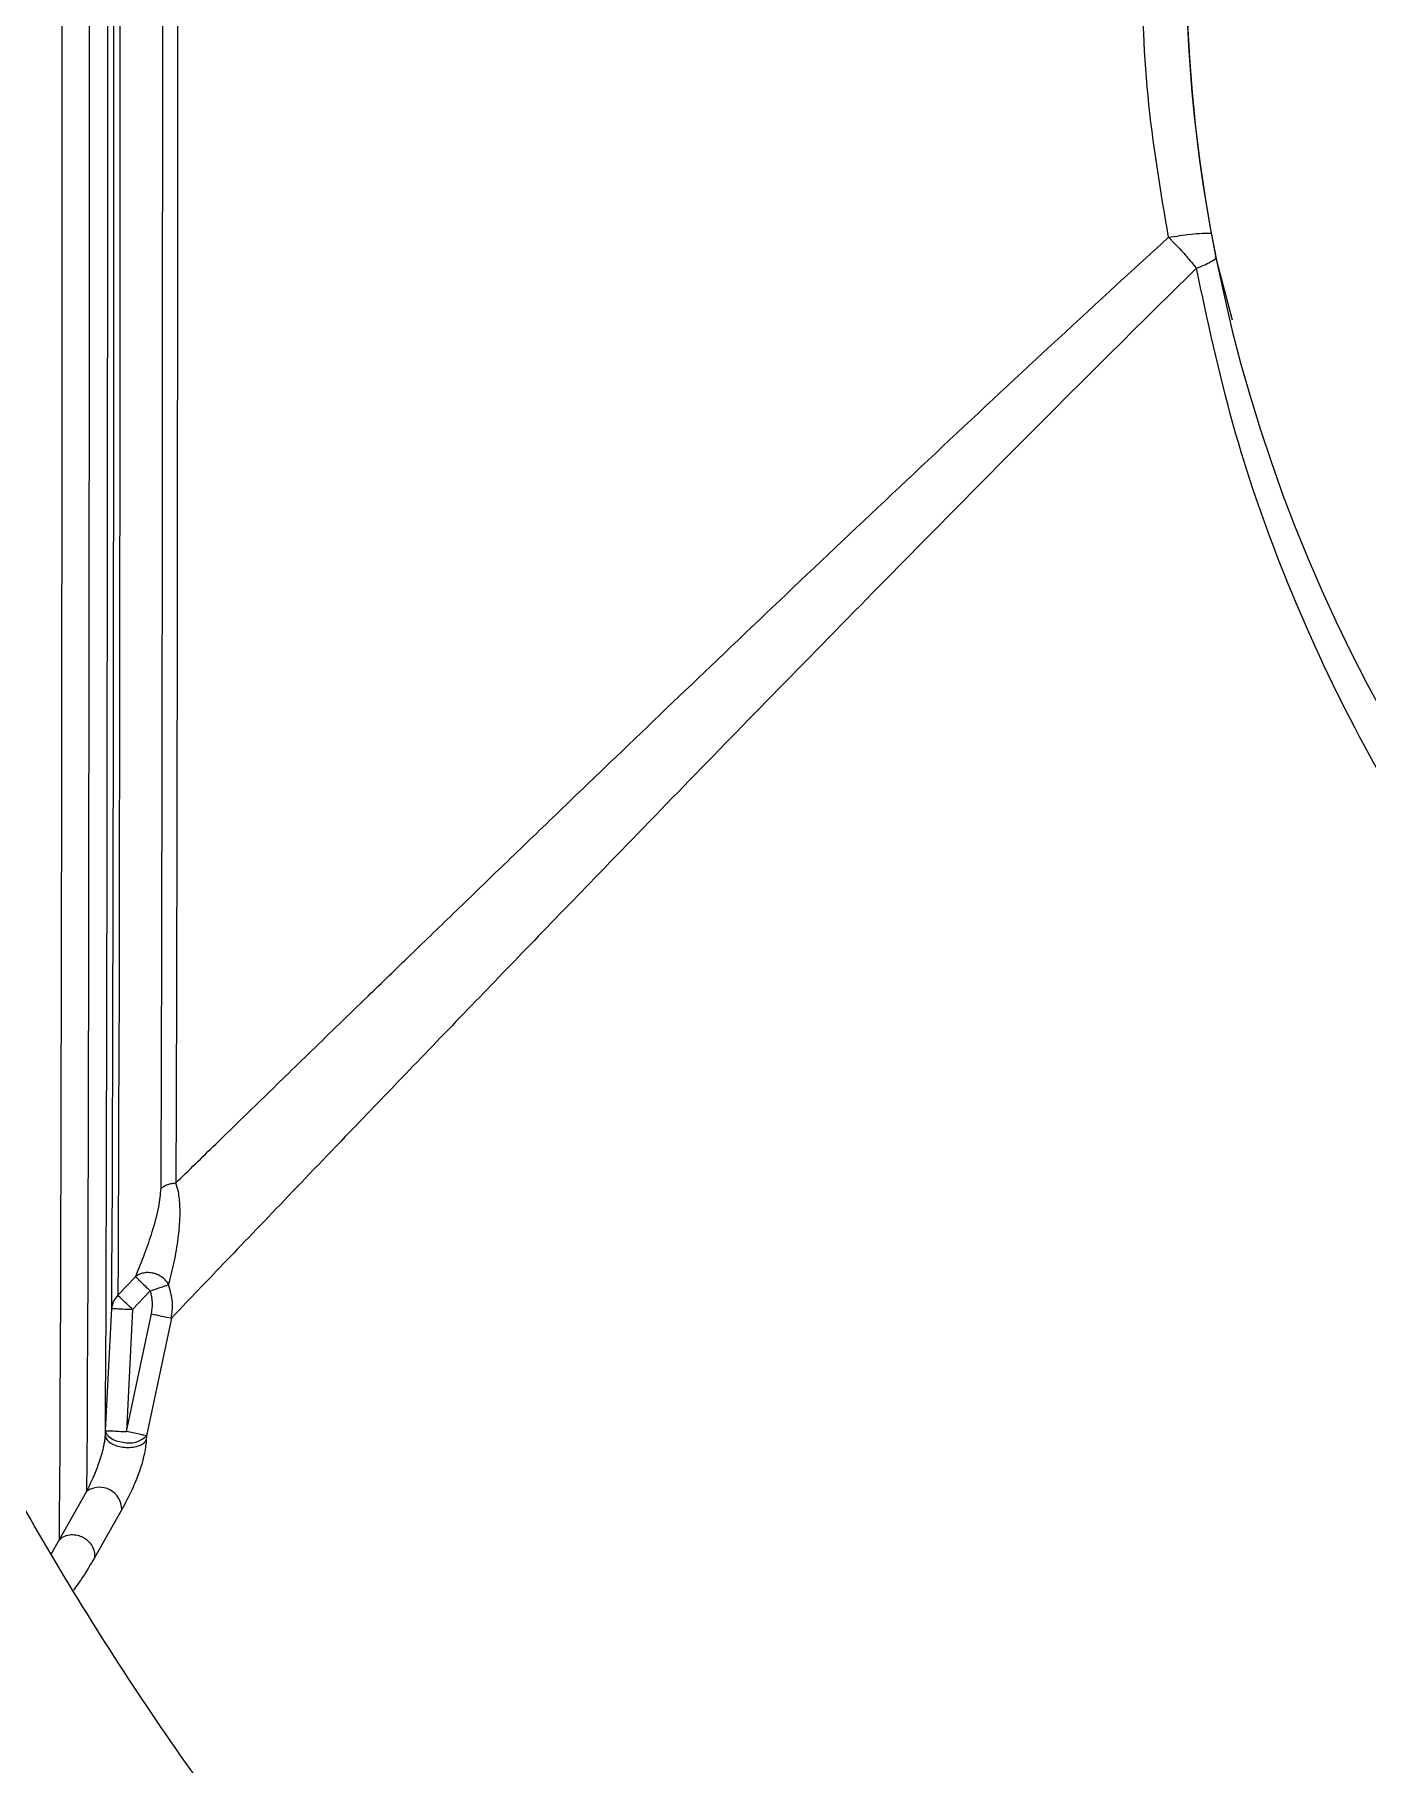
# Model space of a CAD drawing. Header units: millimetres. Extents: x 2126 to 3741, y 477 to 1658.
# Drawn here: x 2402.3 to 2466, y 802.7 to 885.4 of the extents above; entities that cross this region are included whole.
import ezdxf

# ---------------------------------------------------------------- set-up
doc = ezdxf.new("R2010")
doc.units = ezdxf.units.MM

msp = doc.modelspace()

# ---------------------------------------------------------------- linework, layer by layer
at = {"color": 7, "linetype": 'Continuous', "lineweight": 25}
for p, q in [((2456.53, 875.692), (2456.833, 875.382)), ((2459.587, 871.736), (2458.769, 874.81)), ((2458.769, 874.81), (2458.769, 874.81)), ((2406.299, 825.116), (2407.143, 826.002)), ((2407.849, 825.329), (2407.004, 824.442)), ((2405.714, 818.65), (2406.007, 824.492)), ((2407.004, 824.442), (2406.711, 818.6)), ((2406.711, 818.6), (2407.904, 824.23)), ((2408.856, 824.024), (2407.665, 818.403)), ((2405.701, 818.418), (2405.714, 818.65)), ((2407.665, 818.403), (2407.652, 818.171)), ((2403.505, 813.451), (2404.821, 815.758)), ((2406.488, 814.88), (2405.182, 812.567)), ((2403.114, 812.746), (2403.505, 813.451))]:
    msp.add_line(p, q, dxfattribs=at)
at = {"color": 7, "linetype": 'Continuous', "lineweight": 25, "flags": 128}
for points in [[(2405.701, 818.418), (2405.712, 820.046), (2405.722, 822.018), (2405.732, 824.324), (2405.741, 826.953), (2405.751, 829.891), (2405.759, 833.124), (2405.767, 836.636), (2405.775, 840.409), (2405.782, 844.425), (2405.789, 848.664), (2405.794, 853.105), (2405.8, 857.726), (2405.804, 862.503), (2405.808, 867.414), (2405.811, 872.433), (2405.813, 877.536), (2405.814, 882.698), (2405.815, 887.893)], [(2406.007, 824.492), (2406.017, 826.153), (2406.027, 828.149), (2406.036, 830.469), (2406.045, 833.101), (2406.054, 836.03), (2406.062, 839.242), (2406.069, 842.719), (2406.076, 846.443), (2406.083, 850.394), (2406.089, 854.551), (2406.094, 858.893), (2406.098, 863.395), (2406.102, 868.035), (2406.105, 872.788), (2406.107, 877.628), (2406.108, 882.531), (2406.109, 887.469)], [(2406.399, 887.487), (2406.398, 882.596), (2406.397, 877.741), (2406.395, 872.947), (2406.392, 868.24), (2406.388, 863.645), (2406.384, 859.186), (2406.379, 854.886), (2406.373, 850.769), (2406.367, 846.856), (2406.36, 843.168), (2406.353, 839.725), (2406.345, 836.544), (2406.336, 833.642), (2406.327, 831.036), (2406.318, 828.738), (2406.308, 826.762), (2406.299, 825.116)], [(2403.505, 813.451), (2403.516, 814.566), (2403.527, 816.028), (2403.537, 817.83), (2403.547, 819.964), (2403.557, 822.419), (2403.567, 825.186), (2403.576, 828.249), (2403.585, 831.596), (2403.593, 835.211), (2403.6, 839.078), (2403.607, 843.177), (2403.614, 847.49), (2403.62, 851.998), (2403.625, 856.679), (2403.629, 861.511), (2403.633, 866.472), (2403.636, 871.54), (2403.638, 876.69), (2403.639, 881.899), (2403.64, 887.142)], [(2404.821, 815.758), (2404.832, 817.173), (2404.842, 818.922), (2404.852, 820.997), (2404.862, 823.388), (2404.872, 826.084), (2404.881, 829.073), (2404.889, 832.341), (2404.897, 835.873), (2404.905, 839.652), (2404.912, 843.661), (2404.918, 847.882), (2404.924, 852.294), (2404.929, 856.878), (2404.933, 861.612), (2404.937, 866.474), (2404.94, 871.442), (2404.942, 876.493), (2404.944, 881.604), (2404.944, 886.75)], [(2405.714, 818.65), (2405.727, 818.557), (2405.772, 818.465), (2405.846, 818.378), (2405.947, 818.297), (2406.073, 818.226), (2406.219, 818.167), (2406.381, 818.122), (2406.553, 818.091)]]:
    msp.add_lwpolyline(points, dxfattribs=at)
at = {"color": 7, "linetype": 'Continuous', "lineweight": 25}
for centre, radius, start, end in [((2532.35, 889.329), 75, 158.34145, 191.16149), ((2532.363, 889.329), 75, 160.55137, 242.45778), ((2406.939, 824.437), 0.933, 133.34923, 176.65686), ((2596.71, 1694.526), 890.541, 257.759661, 257.822332), ((2406.827, 819.256), 1.197, 256.77793, 314.49537), ((2405.417, 814.869), 1.071, 0.60321, 123.8212)]:
    msp.add_arc(centre, radius, start, end, dxfattribs=at)
for points, knots in [([(2362.131, 889.762), (2362.156, 887.202), (2362.191, 883.621), (2362.47, 878.352), (2362.805, 873.888), (2363.371, 868.571), (2364.144, 863.002), (2365.154, 857.189), (2366.41, 851.218), (2367.921, 845.142), (2369.691, 839.004), (2371.726, 832.839), (2374.025, 826.675), (2376.59, 820.538), (2379.421, 814.45), (2382.515, 808.431), (2385.869, 802.498), (2389.481, 796.669), (2393.347, 790.959), (2397.461, 785.383), (2401.818, 779.956), (2406.412, 774.69), (2411.237, 769.599), (2416.285, 764.694), (2421.548, 759.987), (2427.018, 755.49), (2432.686, 751.211), (2438.543, 747.163), (2444.58, 743.353), (2450.785, 739.791), (2457.15, 736.486), (2463.663, 733.445), (2470.312, 730.676), (2477.086, 728.186), (2483.974, 725.98), (2490.963, 724.066), (2498.04, 722.447), (2505.194, 721.129), (2512.411, 720.116), (2519.678, 719.412), (2526.982, 719.019), (2534.31, 718.94), (2541.648, 719.177), (2548.983, 719.731), (2556.301, 720.604), (2563.588, 721.794), (2570.83, 723.302), (2578.015, 725.127), (2585.128, 727.267), (2592.155, 729.721), (2599.084, 732.486), (2605.9, 735.559), (2612.591, 738.936), (2619.143, 742.614), (2625.543, 746.587), (2631.778, 750.852), (2637.836, 755.403), (2643.704, 760.235), (2649.371, 765.342), (2654.823, 770.719), (2659.871, 776.166), (2664.523, 781.639), (2668.793, 787.097), (2672.835, 792.722), (2676.643, 798.504), (2680.212, 804.431), (2683.534, 810.494), (2686.604, 816.679), (2689.417, 822.976), (2691.969, 829.37), (2694.255, 835.845), (2696.272, 842.383), (2698.014, 848.957), (2699.479, 855.53), (2700.661, 862.024), (2701.558, 868.314), (2702.141, 873.837), (2702.509, 878.72), (2702.748, 883.544), (2702.866, 889.519), (2702.755, 895.035), (2702.483, 900.305), (2702.146, 904.769), (2701.581, 910.085), (2700.808, 915.654), (2699.798, 921.468), (2698.541, 927.439), (2697.031, 933.515), (2695.26, 939.653), (2693.226, 945.818), (2690.926, 951.982), (2688.361, 958.118), (2685.531, 964.207), (2682.437, 970.226), (2679.082, 976.159), (2675.47, 981.988), (2671.605, 987.698), (2667.491, 993.273), (2663.133, 998.701), (2658.539, 1003.966), (2653.715, 1009.058), (2648.667, 1013.962), (2643.404, 1018.669), (2637.934, 1023.167), (2632.266, 1027.445), (2626.409, 1031.494), (2620.372, 1035.304), (2614.166, 1038.865), (2607.801, 1042.17), (2601.289, 1045.213), (2594.638, 1047.975), (2588.356, 1050.312), (2584.251, 1051.59), (2582.442, 1052.154)], [0, 0, 0, 0, 0.0102074, 0.014274, 0.021037, 0.0280561, 0.0355867, 0.0434511, 0.0515783, 0.0599113, 0.0684099, 0.0770439, 0.085791, 0.0946336, 0.1035582, 0.112554, 0.1216124, 0.1307262, 0.1398897, 0.1490979, 0.1583469, 0.1676331, 0.1769537, 0.1863062, 0.1956884, 0.2050985, 0.2145348, 0.2239961, 0.233481, 0.2429885, 0.2525178, 0.262068, 0.2716385, 0.2812287, 0.2908382, 0.3004664, 0.3101132, 0.3197782, 0.3294613, 0.3391624, 0.3488814, 0.3586183, 0.3683733, 0.3781464, 0.387938, 0.3977483, 0.4075776, 0.4174265, 0.4272956, 0.4371854, 0.4470968, 0.4570307, 0.4669882, 0.4769704, 0.486979, 0.4970156, 0.5070822, 0.5171812, 0.5273154, 0.5374882, 0.5477037, 0.5569145, 0.5661226, 0.5753266, 0.5845258, 0.5937191, 0.6029052, 0.6120821, 0.6212471, 0.6303962, 0.6395236, 0.6486197, 0.6576679, 0.6666375, 0.6754633, 0.6839789, 0.6919633, 0.6976055, 0.7035012, 0.7112199, 0.7214273, 0.7254939, 0.7322569, 0.739276, 0.7468066, 0.754671, 0.7627982, 0.7711312, 0.7796298, 0.7882638, 0.7970109, 0.8058535, 0.8147781, 0.8237739, 0.8328323, 0.8419461, 0.8511096, 0.8603178, 0.8695668, 0.878853, 0.8881736, 0.8975261, 0.9069083, 0.9163184, 0.9257547, 0.935216, 0.9447009, 0.9542084, 0.9637377, 0.9732879, 0.9828584, 0.9924486, 1, 1, 1, 1]), ([(2408.363, 830.221), (2408.369, 831.586), (2408.38, 834.316), (2408.395, 839.723), (2408.409, 845.971), (2408.42, 853.042), (2408.43, 860.78), (2408.437, 869.049), (2408.441, 877.692), (2408.444, 886.552), (2408.443, 895.462), (2408.44, 904.26), (2408.434, 912.78), (2408.426, 920.865), (2408.416, 928.372), (2408.404, 935.135), (2408.39, 941.125), (2408.379, 944.291), (2408.373, 945.874)], [0, 0, 0, 0, 0.0625, 0.125, 0.1875, 0.25, 0.3125, 0.375, 0.4375, 0.5, 0.5625, 0.625, 0.6875, 0.75, 0.8125, 0.875, 0.9375, 1, 1, 1, 1]), ([(2490.403, 745.032), (2489.341, 745.333), (2486.037, 746.269), (2480.585, 748.176), (2474.058, 750.734), (2467.646, 753.619), (2461.358, 756.804), (2455.21, 760.292), (2449.214, 764.077), (2443.385, 768.153), (2437.736, 772.516), (2432.28, 777.16), (2427.031, 782.079), (2422.174, 787.088), (2417.703, 792.143), (2413.604, 797.201), (2409.731, 802.43), (2406.089, 807.817), (2402.686, 813.353), (2399.527, 819.026), (2396.62, 824.823), (2393.97, 830.731), (2391.581, 836.734), (2389.458, 842.817), (2387.606, 848.956), (2386.028, 855.123), (2384.729, 861.268), (2383.717, 867.276), (2383.006, 872.843), (2382.56, 877.689), (2382.283, 882.159), (2382.145, 886.064), (2382.135, 888.663), (2382.131, 889.711)], [0, 0, 0, 0, 0.017078, 0.053144, 0.089298, 0.125545, 0.161888, 0.198335, 0.23489, 0.271563, 0.308361, 0.345297, 0.382382, 0.419634, 0.453214, 0.486783, 0.520336, 0.55387, 0.58738, 0.62086, 0.654303, 0.687696, 0.721023, 0.754256, 0.787351, 0.820228, 0.85273, 0.884498, 0.914491, 0.939551, 0.959781, 0.98378, 1, 1, 1, 1]), ([(2456.53, 875.692), (2456.149, 877.936), (2455.389, 882.413), (2455.276, 887.028), (2455.22, 889.329)], [0, 0, 0, 0, 0.5013366, 1, 1, 1, 1]), ([(2409.07, 830.486), (2409.692, 831.092), (2410.957, 832.325), (2413.141, 834.451), (2415.57, 836.813), (2417.983, 839.154), (2420.304, 841.402), (2422.481, 843.507), (2424.796, 845.742), (2427.249, 848.105), (2430.511, 851.24), (2434.716, 855.265), (2439.911, 860.209), (2445.343, 865.333), (2450.88, 870.512), (2454.646, 873.965), (2456.53, 875.692)], [0, 0, 0, 0, 0.058762, 0.119589, 0.182605, 0.247918, 0.295066, 0.343666, 0.393747, 0.445333, 0.498448, 0.594405, 0.695866, 0.797974, 0.898991, 1, 1, 1, 1]), ([(2456.53, 875.692), (2456.884, 875.745), (2457.616, 875.854), (2458.346, 875.907), (2458.57, 875.879), (2458.572, 875.879)], [0, 0, 0, 0, 0.481768, 0.993516, 1, 1, 1, 1]), ([(2456.833, 875.382), (2456.844, 875.369), (2457.032, 875.172), (2457.404, 874.768), (2457.707, 874.402), (2457.862, 874.213)], [0, 0, 0, 0, 0.031162, 0.502616, 1, 1, 1, 1]), ([(2457.862, 874.213), (2456.336, 872.706), (2452.898, 869.312), (2447.954, 864.345), (2442.908, 859.233), (2438.212, 854.442), (2433.618, 849.728), (2429.568, 845.555), (2426.046, 841.914), (2422.958, 838.714), (2420.074, 835.72), (2417.027, 832.549), (2414, 829.396), (2411.084, 826.351), (2409.597, 824.798), (2408.856, 824.024)], [0, 0, 0, 0, 0.075726, 0.170556, 0.250529, 0.336542, 0.419095, 0.500933, 0.565307, 0.626211, 0.690228, 0.751264, 0.835125, 0.917868, 1, 1, 1, 1]), ([(2457.862, 874.213), (2458.104, 874.308), (2458.472, 874.453), (2458.718, 874.63), (2458.802, 874.691)], [0, 0, 0, 0, 0.657125, 1, 1, 1, 1]), ([(2491.278, 823.821), (2489.818, 824.811), (2486.868, 826.811), (2482.727, 830.201), (2478.183, 834.455), (2473.498, 839.702), (2468.952, 845.983), (2465.097, 852.618), (2461.952, 859.558), (2459.453, 866.754), (2458.393, 871.725), (2457.862, 874.213)], [0, 0, 0, 0, 0.081068, 0.163764, 0.248401, 0.373155, 0.49798, 0.622694, 0.748359, 0.873986, 1, 1, 1, 1]), ([(2407.143, 826.002), (2407.297, 826.377), (2407.589, 827.089), (2407.97, 828.215), (2408.276, 829.285), (2408.337, 829.936), (2408.363, 830.221)], [0, 0, 0, 0, 0.264862, 0.502211, 0.782541, 1, 1, 1, 1]), ([(2408.726, 825.627), (2408.821, 825.986), (2409.017, 826.725), (2409.182, 827.789), (2409.275, 828.67), (2409.274, 829.416), (2409.222, 830.006), (2409.114, 830.348), (2409.07, 830.486)], [0, 0, 0, 0, 0.211483, 0.435358, 0.617749, 0.741818, 0.895297, 1, 1, 1, 1]), ([(2407.143, 826.002), (2407.168, 825.979), (2407.218, 825.93), (2407.384, 825.772), (2407.6, 825.566), (2407.763, 825.41), (2407.849, 825.329)], [0, 0, 0, 0, 0.243398, 0.499901, 0.738139, 1, 1, 1, 1]), ([(2407.849, 825.329), (2407.944, 825.361), (2408.129, 825.424), (2408.383, 825.511), (2408.597, 825.583), (2408.683, 825.613), (2408.726, 825.627)], [0, 0, 0, 0, 0.255681, 0.494023, 0.75113, 1, 1, 1, 1]), ([(2407.904, 824.23), (2407.931, 824.404), (2407.989, 824.773), (2407.898, 825.136), (2407.849, 825.329)], [0, 0, 0, 0, 0.469803, 1, 1, 1, 1]), ([(2408.856, 824.024), (2408.888, 824.276), (2408.956, 824.817), (2408.806, 825.345), (2408.726, 825.627)], [0, 0, 0, 0, 0.464684, 1, 1, 1, 1]), ([(2406.007, 824.492), (2406.022, 824.491), (2406.045, 824.49), (2406.17, 824.484), (2406.338, 824.475), (2406.618, 824.461), (2406.876, 824.448), (2407.004, 824.442)], [0, 0, 0, 0, 0.239943, 0.368925, 0.500594, 0.753484, 1, 1, 1, 1]), ([(2407.004, 824.442), (2406.925, 824.518), (2406.761, 824.674), (2406.542, 824.883), (2406.372, 825.045), (2406.323, 825.093), (2406.299, 825.116)], [0, 0, 0, 0, 0.242676, 0.5, 0.757324, 1, 1, 1, 1]), ([(2405.714, 818.65), (2405.729, 818.65), (2405.752, 818.648), (2405.877, 818.642), (2406.007, 818.635), (2406.167, 818.628), (2406.398, 818.616), (2406.586, 818.606), (2406.711, 818.6)], [0, 0, 0, 0, 0.2396582, 0.3684909, 0.5000023, 0.6379375, 0.7603418, 1, 1, 1, 1]), ([(2407.665, 818.403), (2407.631, 818.41), (2407.56, 818.424), (2407.329, 818.472), (2407.034, 818.533), (2406.816, 818.578), (2406.711, 818.6)], [0, 0, 0, 0, 0.2428701, 0.5000028, 0.7602532, 1, 1, 1, 1]), ([(2404.821, 815.758), (2404.977, 816.083), (2405.207, 816.562), (2405.489, 817.356), (2405.604, 817.799), (2405.652, 818.025), (2405.687, 818.239), (2405.696, 818.358), (2405.701, 818.418)], [0, 0, 0, 0, 0.523638, 0.772851, 0.838297, 0.895125, 0.94736, 1, 1, 1, 1]), ([(2405.701, 818.418), (2405.713, 818.353), (2405.736, 818.221), (2405.94, 818.046), (2406.22, 817.922), (2406.537, 817.854), (2406.87, 817.839), (2407.204, 817.886), (2407.499, 817.998), (2407.601, 818.113), (2407.652, 818.171)], [0, 0, 0, 0, 0.1314, 0.263981, 0.388888, 0.49996, 0.611082, 0.736027, 0.868618, 1, 1, 1, 1]), ([(2407.652, 818.171), (2407.642, 818.062), (2407.623, 817.839), (2407.555, 817.484), (2407.456, 817.097), (2407.267, 816.505), (2406.923, 815.684), (2406.649, 815.178), (2406.488, 814.88)], [0, 0, 0, 0, 0.0810684, 0.1660621, 0.2366046, 0.3536395, 0.6181314, 1, 1, 1, 1]), ([(2403.505, 813.451), (2403.585, 813.51), (2403.746, 813.628), (2404.052, 813.692), (2404.354, 813.666), (2404.63, 813.563), (2404.871, 813.394), (2405.064, 813.158), (2405.187, 812.868), (2405.184, 812.667), (2405.182, 812.567)], [0, 0, 0, 0, 0.130906, 0.261993, 0.386645, 0.5, 0.613355, 0.738007, 0.869094, 1, 1, 1, 1]), ([(2405.182, 812.567), (2404.988, 812.247), (2404.58, 811.569), (2404.313, 811.211), (2404.173, 811.023)], [0, 0, 0, 0, 0.473046, 1, 1, 1, 1])]:
    msp.add_open_spline(points, degree=3, knots=knots, dxfattribs=at)
for points in [[(2409.08, 945.621), (2409.086, 944.045), (2409.096, 940.892), (2409.11, 934.929), (2409.123, 928.197), (2409.133, 920.724), (2409.141, 912.675), (2409.147, 904.193), (2409.15, 895.435), (2409.15, 886.564), (2409.148, 877.745), (2409.143, 869.14), (2409.136, 860.909), (2409.127, 853.205), (2409.115, 846.165), (2409.102, 839.946), (2409.087, 834.563), (2409.075, 831.845), (2409.07, 830.486)], [(2408.363, 830.221), (2408.412, 830.261), (2408.51, 830.34), (2408.685, 830.422), (2408.873, 830.476), (2409.004, 830.483), (2409.07, 830.486)], [(2407.996, 826.173), (2407.918, 826.186), (2407.762, 826.213), (2407.532, 826.19), (2407.317, 826.124), (2407.201, 826.043), (2407.143, 826.002)], [(2408.726, 825.627), (2408.686, 825.691), (2408.607, 825.819), (2408.431, 825.978), (2408.226, 826.104), (2408.073, 826.15), (2407.996, 826.173)]]:
    msp.add_open_spline(points, degree=3, dxfattribs=at)

doc.saveas('drawing.dxf')
